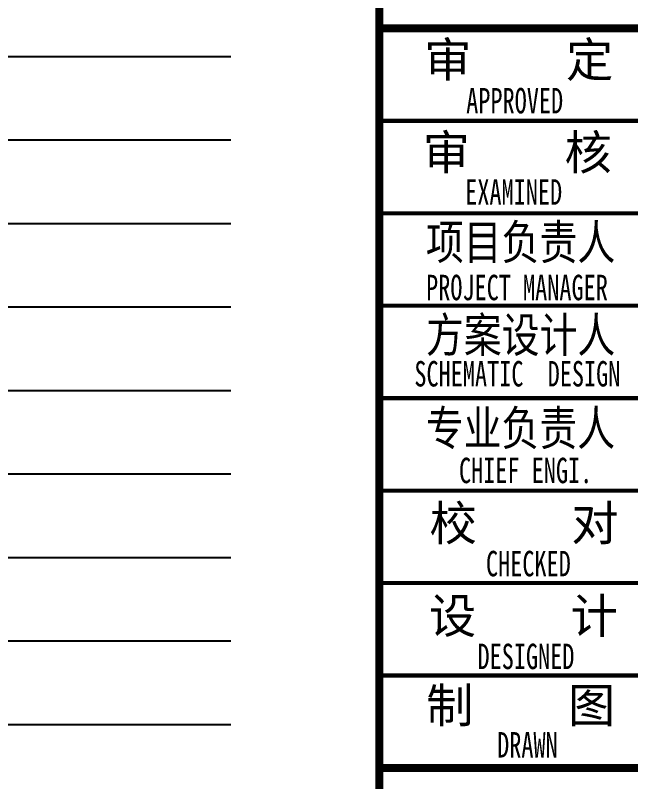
# Model space of a CAD drawing. Extents: x 2803505 to 5851001, y -1372902 to 24339.
# Drawn here: x 3290412 to 3295732, y -622172 to -615540 of the extents above; entities that cross this region are included whole.
import ezdxf
from ezdxf.enums import TextEntityAlignment as Align

# ---------------------------------------------------------------- set-up
doc = ezdxf.new("R2010")
doc.units = 0
doc.header["$LTSCALE"] = 1000
doc.header["$MEASUREMENT"] = 0
for name, color, linetype in [('!!电气', 1, 'CONTINUOUS'), ('TEL_TEXT', 7, 'CONTINUOUS'), ('图签文字', 4, 'CONTINUOUS')]:
    doc.layers.add(name, color=color, linetype=linetype)
doc.layers.add('图框', color=147, linetype='CONTINUOUS', lineweight=20)
doc.styles.add('建筑图签-1', font='simhei.ttf', dxfattribs={"width": 0.7})

# ---------------------------------------------------------------- blocks, each defined once
blk = doc.blocks.new('A$C56DE0068')
at = {"layer": '图框'}
for points, const_width in [([(0, 0), (0, 40000)], 70), ([(7000, 13200.3), (0, 13200.3)], 70), ([(0, 13200.3), (7000, 13200.3)], 70), ([(0, 12400.3), (7000, 12400.3)], 35), ([(0, 11600.3), (7000, 11600.3)], 35), ([(0, 10800.3), (7000, 10800.3)], 35), ([(0, 10000.3), (7000, 10000.3)], 35), ([(0, 9200.3), (7000, 9200.3)], 35), ([(0, 8400.3), (7000, 8400.3)], 35), ([(0, 7600.3), (7000, 7600.3)], 35), ([(0, 6800.3), (7000, 6800.3)], 70)]:
    blk.add_lwpolyline(points, dxfattribs=dict(at, const_width=const_width))
at = {"layer": '图签文字', "color": 7, "style": '建筑图签-1'}
for s, p in [('审    定', (387.7, 12779.2)), ('审    核', (374.6, 11976.9)), ('校    对', (433.3, 8768.2)), ('设    计', (427.9, 7966.5)), ('制    图', (404.9, 7191.7))]:
    blk.add_text(s, height=300, dxfattribs=at).set_placement(p)
at = {"layer": '图签文字', "style": '建筑图签-1', "width": 0.7}
for s, p in [('APPROVED ', (750.6, 12464.7)), ('EXAMINED  ', (742, 11674.2, -1799)), ('PROJECT MANAGER', (403.9, 10848, -1799)), ('SCHEMATIC  DESIGN', (302.6, 10101.4, -1799))]:
    blk.add_text(s, height=220, dxfattribs=at).set_placement(p)
at = {"layer": '图签文字', "color": 7, "style": '建筑图签-1', "width": 0.8}
for s, p in [('项目负责人', (402.5, 11200.7)), ('方案设计人', (402.5, 10398.1)), ('专业负责人', (401.2, 9591.6))]:
    blk.add_text(s, height=300, dxfattribs=at).set_placement(p)
at = {"layer": '图签文字', "style": '建筑图签-1', "width": 0.7}
for s, p in [('CHIEF ENGI.', (1264.5, 9374.8)), ('CHECKED  ', (1393, 8568.8)), ('DESIGNED ', (1319.6, 7765.5)), (' DRAWN   ', (1384.6, 7000.5))]:
    blk.add_text(s, height=220, dxfattribs=at).set_placement(p, align=Align.MIDDLE)

msp = doc.modelspace()

# ---------------------------------------------------------------- linework, layer by layer
at = {"layer": 'TEL_TEXT', "color": 0}
for p, q in [((3270904.5, -615896.4), (3292274.5, -615896.4)), ((3270904.5, -616618.9), (3292274.5, -616618.9)), ((3270904.5, -617341.3), (3292274.5, -617341.3)), ((3270904.5, -618063.8), (3292274.5, -618063.8)), ((3270904.5, -618786.3), (3292274.5, -618786.3)), ((3270904.5, -619508.7), (3292274.5, -619508.7)), ((3270904.5, -620231.2), (3292274.5, -620231.2)), ((3270904.5, -620953.6), (3292274.5, -620953.6)), ((3270904.5, -621676.1), (3292274.5, -621676.1))]:
    msp.add_line(p, q, dxfattribs=at)

# ---------------------------------------------------------------- block references
at = {"layer": '!!电气'}
msp.add_blockref('A$C56DE0068', (3293559.7, -628853.6), dxfattribs=at)

doc.saveas('drawing.dxf')
